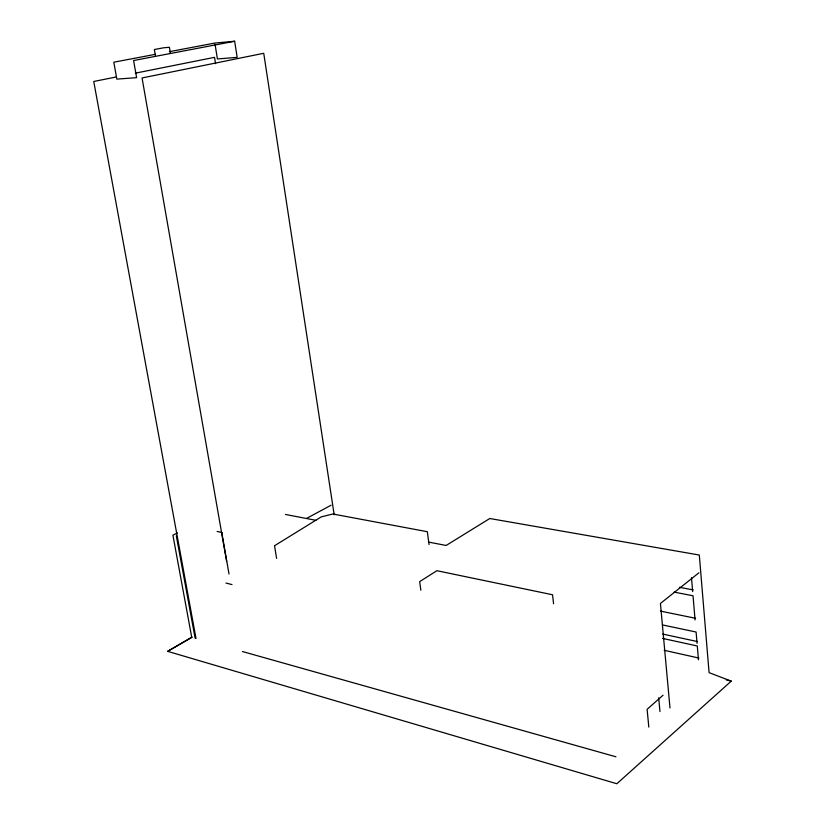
<?xml version="1.0" encoding="UTF-8"?>
<svg xmlns="http://www.w3.org/2000/svg" width="825" height="825" viewBox="0 0 825 825"><rect width="100%" height="100%" fill="white"/><g stroke="black" fill="none" stroke-linecap="round" stroke-linejoin="round"><path stroke-width="1.24" d="M615.935 756.793L242.457 651.533M428.423 542.056L446.129 545.469L489.782 518.513L699.311 555.039L709.077 672.643L731.259 681.12L616.842 783.75L167.63 651.337L191.72 637.24L172.91 535.198L177.406 532.919M663.063 695.207L647.109 709.335L648.811 727.083M698.93 572.787L660.433 603.467L669.993 707.953M196.01 638.498L93.741 81.479L116.387 76.952M167.63 651.337L192.173 637.22M225.978 583.048L232.011 584.605M306.673 518.347L331.114 505.209M135.269 73.177L214.541 57.337L215.572 63.69M215.057 44.282L217.418 58.957L237.177 57.358L234.64 41.25L133.598 60.524L136.61 77.663L116.841 79.117L113.798 62.205L155.492 54.306M169.383 51.676L214.861 43.055L234.64 41.25M679.357 587.276L693.144 589.916M285.522 514.46L315.872 520.317M674.211 592.123L693.021 595.774L695.073 619.988M660.598 611.129L695.547 618.286M662.434 624.917L696.104 632.033L697.063 643.335M217.119 531.455L221.884 532.476M662.692 634.064L697.527 641.582M662.444 638.385L697.28 645.975L698.466 659.835M664.177 650.296L698.919 658.061M726.248 679.934L731.259 681.12M176.333 535.93L195.123 638.168M221.77 532.538L229.02 574.025M226.617 561.382L142.055 77.962L263.732 53.285L334.177 514.738M155.43 55.78L154.358 49.521L163.443 47.819L169.383 47.262L170.435 53.501M276.612 558.422L274.519 545.758L321.296 516.862L332.836 513.996L427.319 531.712L429.062 544.572M420.843 590.215L419.657 581.625L436.899 570.714L552.554 594.763L553.565 603.745M658.68 697.785L659.969 711.542M691.484 577.655L692.66 591.566"/></g></svg>
